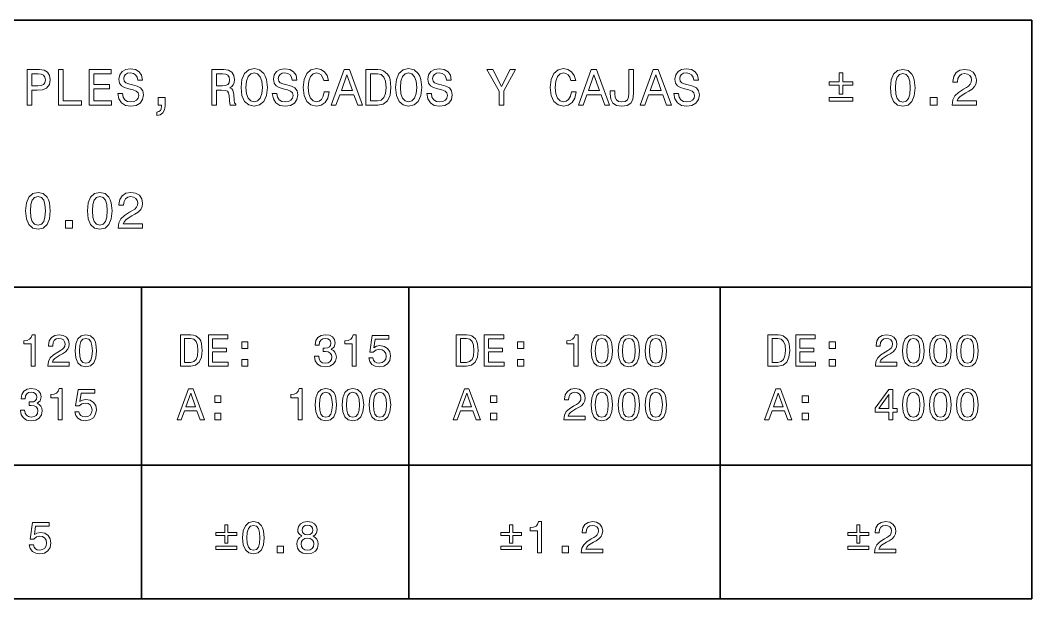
# Model space of a CAD drawing. Extents: x 14 to 2196, y -1968 to 1826.
# Drawn here: x 2021.5 to 2135.1, y -118.4 to -53.4 of the extents above; entities that cross this region are included whole.
import ezdxf

# ---------------------------------------------------------------- set-up
doc = ezdxf.new("R2010")
doc.units = 0

msp = doc.modelspace()

# ---------------------------------------------------------------- linework, layer by layer
at = {"color": 7, "lineweight": 35}
for p, q in [((2135.11792, -53.398254), (1915.11792, -53.398254)), ((2135.11792, -118.398254), (2135.11792, -53.398254)), ((1915.11792, -83.398254), (2135.11792, -83.398254)), ((2035.11792, -83.398254), (2035.11792, -118.398254)), ((2065.11792, -83.398254), (2065.11792, -118.398254)), ((2100.11792, -83.398254), (2100.11792, -118.398254)), ((1915.11792, -103.398254), (2135.11792, -103.398254)), ((1915.11792, -118.398254), (2135.11792, -118.398254))]:
    msp.add_line(p, q, dxfattribs=at)
at = {"color": 7, "lineweight": 13}
for points in [[(2022.259155, -62.948685), (2022.789429, -62.948685), (2022.789429, -61.259926), (2023.377319, -61.259926), (2023.970947, -61.231106), (2024.443604, -61.029377), (2024.749023, -60.637444), (2024.852783, -60.101421), (2024.772095, -59.605743), (2024.541626, -59.242634), (2024.161133, -59.023613), (2023.642456, -58.948685), (2022.259155, -58.948685)], [(2025.775024, -62.948685), (2028.345581, -62.948685), (2028.345581, -62.464535), (2026.305298, -62.464535), (2026.305298, -58.948685), (2025.775024, -58.948685)], [(2029.204346, -62.948685), (2031.740479, -62.948685), (2031.740479, -62.464535), (2029.734619, -62.464535), (2029.734619, -61.110069), (2031.521362, -61.110069), (2031.521362, -60.631683), (2029.734619, -60.631683), (2029.734619, -59.432835), (2031.694336, -59.432835), (2031.694336, -58.948685), (2029.204346, -58.948685)], [(2032.973877, -61.628799), (2032.449341, -61.628799), (2032.564575, -62.23975), (2032.852783, -62.68932), (2033.296631, -62.960213), (2033.895996, -63.058193), (2034.489746, -62.965977), (2034.933472, -62.712372), (2035.215942, -62.314678), (2035.319702, -61.790184), (2035.233154, -61.317562), (2034.991089, -61.012085), (2034.599243, -60.810356), (2034.074707, -60.6605), (2033.625122, -60.550991), (2033.331177, -60.424191), (2033.164062, -60.23975), (2033.112183, -59.951569), (2033.164062, -59.6922), (2033.313965, -59.496235), (2033.544434, -59.36367), (2033.86145, -59.317562), (2034.184204, -59.375198), (2034.437866, -59.530819), (2034.60498, -59.790184), (2034.685669, -60.141769), (2035.210205, -60.141769), (2035.210205, -60.130241), (2035.11792, -59.588455), (2034.847046, -59.184998), (2034.420532, -58.931393), (2033.844116, -58.84494), (2033.325439, -58.931393), (2032.921997, -59.17347), (2032.662598, -59.548107), (2032.570435, -60.032257), (2032.645264, -60.464535), (2032.86438, -60.758484), (2033.210205, -60.954449), (2033.682739, -61.104305), (2034.149658, -61.23687), (2034.501221, -61.36367), (2034.714478, -61.548107), (2034.789429, -61.84782), (2034.720215, -62.153297), (2034.541626, -62.383842), (2034.27063, -62.527935), (2033.919067, -62.574043), (2033.5271, -62.510643), (2033.227417, -62.326206), (2033.037231, -62.026493)], [(2043.008423, -62.948685), (2043.544434, -62.948685), (2043.544434, -61.259926), (2044.092041, -61.259926), (2044.495483, -61.277214), (2044.749023, -61.357906), (2044.887451, -61.548107), (2044.945068, -61.888165), (2044.973877, -62.406898), (2045.008423, -62.746956), (2045.077637, -62.948685), (2045.682739, -62.948685), (2045.682739, -62.839176), (2045.550171, -62.677792), (2045.50415, -62.378078), (2045.463745, -61.732548), (2045.365723, -61.254162), (2045.233276, -61.104305), (2045.025757, -60.994793), (2045.256226, -60.8507), (2045.417603, -60.648972), (2045.521362, -60.39537), (2045.55603, -60.089897), (2045.475342, -59.605743), (2045.244751, -59.242634), (2044.86438, -59.023613), (2044.345581, -58.948685), (2043.008423, -58.948685)], [(2046.282227, -60.948685), (2046.385986, -61.84782), (2046.685669, -62.510643), (2047.152588, -62.919865), (2047.763428, -63.058193), (2048.368652, -62.919865), (2048.841309, -62.510643), (2049.135254, -61.84782), (2049.244629, -60.948685), (2049.135254, -60.055313), (2049.008545, -59.6922), (2048.841309, -59.39249), (2048.368652, -58.983269), (2048.080566, -58.87952), (2047.763428, -58.839176), (2047.146729, -58.983269), (2046.679932, -59.386726), (2046.385986, -60.049549)], [(2050.32251, -61.628799), (2049.798096, -61.628799), (2049.91333, -62.23975), (2050.201416, -62.68932), (2050.645264, -62.960213), (2051.244629, -63.058193), (2051.838379, -62.965977), (2052.282227, -62.712372), (2052.564697, -62.314678), (2052.668457, -61.790184), (2052.582031, -61.317562), (2052.339844, -61.012085), (2051.947998, -60.810356), (2051.42334, -60.6605), (2050.973877, -60.550991), (2050.679932, -60.424191), (2050.512695, -60.23975), (2050.460938, -59.951569), (2050.512695, -59.6922), (2050.662598, -59.496235), (2050.893066, -59.36367), (2051.210205, -59.317562), (2051.532959, -59.375198), (2051.786621, -59.530819), (2051.953613, -59.790184), (2052.034424, -60.141769), (2052.558838, -60.141769), (2052.558838, -60.130241), (2052.466553, -59.588455), (2052.195801, -59.184998), (2051.769287, -58.931393), (2051.192871, -58.84494), (2050.674072, -58.931393), (2050.270752, -59.17347), (2050.01123, -59.548107), (2049.919189, -60.032257), (2049.994141, -60.464535), (2050.213135, -60.758484), (2050.558838, -60.954449), (2051.031494, -61.104305), (2051.498291, -61.23687), (2051.849854, -61.36367), (2052.063232, -61.548107), (2052.138184, -61.84782), (2052.068848, -62.153297), (2051.890381, -62.383842), (2051.619385, -62.527935), (2051.267822, -62.574043), (2050.875977, -62.510643), (2050.576172, -62.326206), (2050.385986, -62.026493)], [(2055.636719, -61.461655), (2055.521484, -61.945805), (2055.331299, -62.291626), (2055.066162, -62.504879), (2054.754883, -62.574043), (2054.380127, -62.470299), (2054.086182, -62.159058), (2053.890381, -61.651855), (2053.826904, -60.948685), (2053.890381, -60.251278), (2054.080566, -59.738312), (2054.374512, -59.427071), (2054.754883, -59.317562), (2055.031494, -59.375198), (2055.267822, -59.536583), (2055.452148, -59.795948), (2055.579102, -60.153297), (2056.126709, -60.153297), (2055.953613, -59.605743), (2055.654053, -59.190758), (2055.244629, -58.931393), (2054.754883, -58.839176), (2054.143799, -58.983269), (2053.677002, -59.386726), (2053.377441, -60.049549), (2053.273682, -60.948685), (2053.377441, -61.84782), (2053.677002, -62.510643), (2054.143799, -62.919865), (2054.754883, -63.058193), (2055.290771, -62.948685), (2055.723145, -62.643208), (2056.028564, -62.141769), (2056.189941, -61.461655)], [(2056.420654, -62.948685), (2056.950684, -62.948685), (2057.371582, -61.772892), (2058.968018, -61.772892), (2059.388916, -62.948685), (2059.930664, -62.948685), (2058.466553, -58.942921), (2057.878662, -58.942921)], [(2061.636719, -58.948685), (2060.305176, -58.948685), (2060.305176, -62.948685), (2061.636719, -62.948685), (2062.264893, -62.821884), (2062.731689, -62.435715), (2063.02002, -61.807476), (2063.123779, -60.948685), (2063.031494, -60.072605), (2062.91626, -59.726784), (2062.754883, -59.450127), (2062.288086, -59.075485), (2061.982422, -58.983269)], [(2063.630859, -60.948685), (2063.734619, -61.84782), (2064.034424, -62.510643), (2064.501221, -62.919865), (2065.112305, -63.058193), (2065.717285, -62.919865), (2066.189941, -62.510643), (2066.483887, -61.84782), (2066.593506, -60.948685), (2066.483887, -60.055313), (2066.357178, -59.6922), (2066.189941, -59.39249), (2065.717285, -58.983269), (2065.429199, -58.87952), (2065.112305, -58.839176), (2064.495361, -58.983269), (2064.028564, -59.386726), (2063.734619, -60.049549)], [(2067.671387, -61.628799), (2067.146729, -61.628799), (2067.261963, -62.23975), (2067.550293, -62.68932), (2067.994141, -62.960213), (2068.593506, -63.058193), (2069.187012, -62.965977), (2069.630859, -62.712372), (2069.91333, -62.314678), (2070.01709, -61.790184), (2069.930664, -61.317562), (2069.688477, -61.012085), (2069.296631, -60.810356), (2068.772217, -60.6605), (2068.32251, -60.550991), (2068.028564, -60.424191), (2067.861572, -60.23975), (2067.80957, -59.951569), (2067.861572, -59.6922), (2068.01123, -59.496235), (2068.241943, -59.36367), (2068.558838, -59.317562), (2068.881592, -59.375198), (2069.135254, -59.530819), (2069.30249, -59.790184), (2069.383057, -60.141769), (2069.907471, -60.141769), (2069.907471, -60.130241), (2069.81543, -59.588455), (2069.544434, -59.184998), (2069.11792, -58.931393), (2068.541504, -58.84494), (2068.022949, -58.931393), (2067.619385, -59.17347), (2067.360107, -59.548107), (2067.267822, -60.032257), (2067.342773, -60.464535), (2067.561768, -60.758484), (2067.907471, -60.954449), (2068.380127, -61.104305), (2068.847168, -61.23687), (2069.19873, -61.36367), (2069.411865, -61.548107), (2069.486816, -61.84782), (2069.417725, -62.153297), (2069.239014, -62.383842), (2068.968018, -62.527935), (2068.616455, -62.574043), (2068.224609, -62.510643), (2067.924805, -62.326206), (2067.734619, -62.026493)], [(2075.821045, -62.948685), (2075.821045, -61.329086), (2077.135254, -58.942921), (2076.535889, -58.942921), (2075.550293, -60.839176), (2074.553223, -58.942921), (2073.91333, -58.942921), (2075.285156, -61.36367), (2075.285156, -62.948685)], [(2083.394531, -61.461655), (2083.279297, -61.945805), (2083.089111, -62.291626), (2082.823975, -62.504879), (2082.512695, -62.574043), (2082.138184, -62.470299), (2081.844238, -62.159058), (2081.648193, -61.651855), (2081.584717, -60.948685), (2081.648193, -60.251278), (2081.838379, -59.738312), (2082.132324, -59.427071), (2082.512695, -59.317562), (2082.789551, -59.375198), (2083.025635, -59.536583), (2083.210205, -59.795948), (2083.336914, -60.153297), (2083.884521, -60.153297), (2083.71167, -59.605743), (2083.411865, -59.190758), (2083.002686, -58.931393), (2082.512695, -58.839176), (2081.901855, -58.983269), (2081.435059, -59.386726), (2081.135254, -60.049549), (2081.031494, -60.948685), (2081.135254, -61.84782), (2081.435059, -62.510643), (2081.901855, -62.919865), (2082.512695, -63.058193), (2083.048828, -62.948685), (2083.480957, -62.643208), (2083.786621, -62.141769), (2083.947998, -61.461655)], [(2084.178467, -62.948685), (2084.70874, -62.948685), (2085.129395, -61.772892), (2086.726074, -61.772892), (2087.146729, -62.948685), (2087.688477, -62.948685), (2086.224609, -58.942921), (2085.636719, -58.942921)], [(2089.861572, -61.623035), (2089.821045, -62.049549), (2089.700195, -62.343498), (2089.452148, -62.522171), (2089.071777, -62.574043), (2088.697266, -62.522171), (2088.449463, -62.355026), (2088.305176, -62.061077), (2088.264893, -61.634563), (2088.276367, -61.346378), (2087.757812, -61.346378), (2087.746094, -61.640327), (2087.81543, -62.280098), (2088.051758, -62.7239), (2088.460938, -62.971741), (2089.066162, -63.058193), (2089.665527, -62.971741), (2090.074707, -62.7239), (2090.311035, -62.285862), (2090.385986, -61.646091), (2090.385986, -58.948685), (2089.861572, -58.948685)], [(2091.11792, -62.948685), (2091.648193, -62.948685), (2092.068848, -61.772892), (2093.665527, -61.772892), (2094.086182, -62.948685), (2094.62793, -62.948685), (2093.164062, -58.942921), (2092.576172, -58.942921)], [(2095.429199, -61.628799), (2094.904785, -61.628799), (2095.02002, -62.23975), (2095.308105, -62.68932), (2095.751953, -62.960213), (2096.351318, -63.058193), (2096.945068, -62.965977), (2097.388916, -62.712372), (2097.671387, -62.314678), (2097.774902, -61.790184), (2097.688477, -61.317562), (2097.446533, -61.012085), (2097.054688, -60.810356), (2096.530029, -60.6605), (2096.080566, -60.550991), (2095.786621, -60.424191), (2095.619385, -60.23975), (2095.567627, -59.951569), (2095.619385, -59.6922), (2095.769287, -59.496235), (2095.999756, -59.36367), (2096.316895, -59.317562), (2096.639648, -59.375198), (2096.893066, -59.530819), (2097.060303, -59.790184), (2097.141113, -60.141769), (2097.665527, -60.141769), (2097.665527, -60.130241), (2097.573242, -59.588455), (2097.30249, -59.184998), (2096.875977, -58.931393), (2096.299561, -58.84494), (2095.780762, -58.931393), (2095.377441, -59.17347), (2095.11792, -59.548107), (2095.025635, -60.032257), (2095.100586, -60.464535), (2095.31958, -60.758484), (2095.665527, -60.954449), (2096.138184, -61.104305), (2096.60498, -61.23687), (2096.956543, -61.36367), (2097.169922, -61.548107), (2097.244873, -61.84782), (2097.175537, -62.153297), (2096.996826, -62.383842), (2096.726074, -62.527935), (2096.374512, -62.574043), (2095.982422, -62.510643), (2095.682861, -62.326206), (2095.492676, -62.026493)], [(2119.239014, -60.994793), (2119.325439, -61.899693), (2119.596436, -62.545227), (2120.028564, -62.937157), (2120.62793, -63.063957), (2121.22168, -62.937157), (2121.654053, -62.545227), (2121.919189, -61.899693), (2122.01123, -60.994793), (2121.919189, -60.095657), (2121.80957, -59.738312), (2121.654053, -59.444363), (2121.22168, -59.052429), (2120.62793, -58.919868), (2120.028564, -59.052429), (2119.596436, -59.450127), (2119.325439, -60.095657)], [(2126.161133, -62.948685), (2128.9104, -62.948685), (2128.9104, -62.453007), (2126.737549, -62.453007), (2126.858643, -62.182114), (2127.066162, -61.957329), (2127.705811, -61.548107), (2128.045898, -61.375198), (2128.42627, -61.127357), (2128.697266, -60.839176), (2128.852783, -60.499119), (2128.9104, -60.112949), (2128.8125, -59.628799), (2128.541504, -59.248398), (2128.126709, -59.006321), (2127.590576, -58.919868), (2127.037354, -59.017849), (2126.616455, -59.288742), (2126.345703, -59.72102), (2126.253418, -60.291626), (2126.253418, -60.372314), (2126.777832, -60.372314), (2126.777832, -60.326206), (2126.829834, -59.934277), (2126.985352, -59.646091), (2127.233154, -59.461655), (2127.561768, -59.398254), (2127.895996, -59.455891), (2128.143799, -59.599983), (2128.305176, -59.824764), (2128.363037, -60.107185), (2128.32251, -60.372314), (2128.213135, -60.597099), (2128.028564, -60.793064), (2127.775146, -60.965977), (2127.435059, -61.150414), (2126.870117, -61.507763), (2126.472412, -61.888165), (2126.236084, -62.349262), (2126.161133, -62.931393)], [(2023.498291, -59.438599), (2023.844116, -59.473179), (2024.097778, -59.582691), (2024.247559, -59.78442), (2024.299438, -60.101421), (2024.241821, -60.435715), (2024.086182, -60.637444), (2023.821045, -60.741192), (2023.458008, -60.770012), (2022.789429, -60.770012), (2022.789429, -59.438599)], [(2044.195801, -59.438599), (2044.547363, -59.473179), (2044.795166, -59.582691), (2044.950806, -59.78442), (2045.002686, -60.101421), (2044.945068, -60.435715), (2044.789429, -60.637444), (2044.524292, -60.741192), (2044.161133, -60.770012), (2043.544434, -60.770012), (2043.544434, -59.438599)], [(2046.835571, -60.948685), (2046.898926, -60.251278), (2047.089111, -59.738312), (2047.383057, -59.427071), (2047.763428, -59.317562), (2048.138184, -59.427071), (2048.432129, -59.744072), (2048.622314, -60.257042), (2048.691406, -60.948685), (2048.622314, -61.646091), (2048.432129, -62.159058), (2048.138184, -62.470299), (2047.763428, -62.574043), (2047.383057, -62.470299), (2047.089111, -62.159058), (2046.898926, -61.651855)], [(2057.555908, -61.282978), (2058.172607, -59.519291), (2058.789307, -61.282978)], [(2061.596436, -59.427071), (2062.034424, -59.513527), (2062.333984, -59.778656), (2062.512695, -60.251278), (2062.570312, -60.948685), (2062.50708, -61.623035), (2062.328369, -62.095657), (2062.022949, -62.378078), (2061.596436, -62.470299), (2060.841309, -62.470299), (2060.841309, -59.427071)], [(2064.184326, -60.948685), (2064.247559, -60.251278), (2064.437744, -59.738312), (2064.731689, -59.427071), (2065.112305, -59.317562), (2065.486816, -59.427071), (2065.780762, -59.744072), (2065.970947, -60.257042), (2066.040039, -60.948685), (2065.970947, -61.646091), (2065.780762, -62.159058), (2065.486816, -62.470299), (2065.112305, -62.574043), (2064.731689, -62.470299), (2064.437744, -62.159058), (2064.247559, -61.651855)], [(2085.313965, -61.282978), (2085.930664, -59.519291), (2086.547363, -61.282978)], [(2092.253418, -61.282978), (2092.870117, -59.519291), (2093.486816, -61.282978)], [(2113.486816, -61.6922), (2113.884521, -61.6922), (2113.884521, -60.695084), (2115.025879, -60.695084), (2115.025879, -60.30315), (2113.884521, -60.30315), (2113.884521, -59.311798), (2113.486816, -59.311798), (2113.486816, -60.30315), (2112.345703, -60.30315), (2112.345703, -60.695084), (2113.486816, -60.695084)], [(2119.792236, -60.994793), (2119.838379, -60.297386), (2119.982422, -59.795948), (2120.241943, -59.501999), (2120.62793, -59.398254), (2121.008545, -59.501999), (2121.267822, -59.795948), (2121.411865, -60.297386), (2121.458008, -60.994793), (2121.411865, -61.697964), (2121.267822, -62.199406), (2121.008545, -62.493355), (2120.62793, -62.591335), (2120.241943, -62.493355), (2119.982422, -62.199406), (2119.838379, -61.697964)], [(2036.956543, -62.948685), (2037.342773, -62.948685), (2037.342773, -63.058193), (2037.313965, -63.33485), (2037.22168, -63.530819), (2037.060303, -63.657619), (2036.818237, -63.72102), (2036.818237, -64.112953), (2037.215942, -64.020729), (2037.509888, -63.807476), (2037.688599, -63.467415), (2037.751953, -63.012085), (2037.751953, -62.084133), (2036.956543, -62.084133)], [(2112.345703, -62.084133), (2112.345703, -62.481827), (2115.025879, -62.481827), (2115.025879, -62.084133)], [(2123.700195, -62.948685), (2124.495605, -62.948685), (2124.495605, -62.089893), (2123.700195, -62.089893)], [(2022.086182, -74.816124), (2022.172729, -75.721024), (2022.443604, -76.366554), (2022.875854, -76.758484), (2023.475342, -76.885284), (2024.06897, -76.758484), (2024.501221, -76.366554), (2024.766357, -75.721024), (2024.858521, -74.816124), (2024.766357, -73.916985), (2024.65686, -73.559639), (2024.501221, -73.265686), (2024.06897, -72.873756), (2023.475342, -72.741196), (2022.875854, -72.873756), (2022.443604, -73.271454), (2022.172729, -73.916985)], [(2022.639526, -74.816124), (2022.685669, -74.118713), (2022.829712, -73.617271), (2023.089111, -73.323326), (2023.475342, -73.219582), (2023.855713, -73.323326), (2024.115112, -73.617271), (2024.259155, -74.118713), (2024.305298, -74.816124), (2024.259155, -75.519295), (2024.115112, -76.020729), (2023.855713, -76.314682), (2023.475342, -76.412666), (2023.089111, -76.314682), (2022.829712, -76.020729), (2022.685669, -75.519295)], [(2029.025757, -74.816124), (2029.112183, -75.721024), (2029.383057, -76.366554), (2029.815308, -76.758484), (2030.414795, -76.885284), (2031.008423, -76.758484), (2031.440674, -76.366554), (2031.705811, -75.721024), (2031.798096, -74.816124), (2031.705811, -73.916985), (2031.596313, -73.559639), (2031.440674, -73.265686), (2031.008423, -72.873756), (2030.414795, -72.741196), (2029.815308, -72.873756), (2029.383057, -73.271454), (2029.112183, -73.916985)], [(2029.578979, -74.816124), (2029.625122, -74.118713), (2029.769287, -73.617271), (2030.028564, -73.323326), (2030.414795, -73.219582), (2030.795166, -73.323326), (2031.054565, -73.617271), (2031.198608, -74.118713), (2031.244751, -74.816124), (2031.198608, -75.519295), (2031.054565, -76.020729), (2030.795166, -76.314682), (2030.414795, -76.412666), (2030.028564, -76.314682), (2029.769287, -76.020729), (2029.625122, -75.519295)], [(2032.478149, -76.770012), (2035.227417, -76.770012), (2035.227417, -76.274338), (2033.054565, -76.274338), (2033.175537, -76.003441), (2033.383057, -75.778656), (2034.022827, -75.369438), (2034.362915, -75.196526), (2034.743286, -74.948685), (2035.01416, -74.6605), (2035.1698, -74.320442), (2035.227417, -73.93428), (2035.129517, -73.450127), (2034.858521, -73.069725), (2034.443604, -72.827652), (2033.907593, -72.741196), (2033.354248, -72.839172), (2032.933472, -73.110069), (2032.662598, -73.542343), (2032.570435, -74.112953), (2032.570435, -74.193642), (2033.094849, -74.193642), (2033.094849, -74.147537), (2033.146729, -73.7556), (2033.302368, -73.467415), (2033.550171, -73.282982), (2033.878784, -73.219582), (2034.213013, -73.277214), (2034.460938, -73.42131), (2034.622314, -73.646095), (2034.679932, -73.928513), (2034.639526, -74.193642), (2034.530029, -74.418427), (2034.345581, -74.614395), (2034.092041, -74.7873), (2033.751953, -74.971741), (2033.187134, -75.329086), (2032.789429, -75.709496), (2032.553101, -76.170586), (2032.478149, -76.752724)], [(2026.547363, -76.770012), (2027.342773, -76.770012), (2027.342773, -75.911224), (2026.547363, -75.911224)], [(2022.689209, -92.254883), (2023.148193, -92.254883), (2023.148193, -88.729668), (2022.805298, -88.729668), (2022.714478, -89.0373), (2022.532959, -89.24408), (2022.255493, -89.365112), (2021.872192, -89.405457), (2021.872192, -89.763527), (2022.689209, -89.763527)], [(2024.585449, -92.254883), (2026.991089, -92.254883), (2026.991089, -91.821167), (2025.089844, -91.821167), (2025.195679, -91.584137), (2025.377319, -91.387451), (2025.937134, -91.029381), (2026.234619, -90.878082), (2026.567505, -90.661224), (2026.804565, -90.409058), (2026.940674, -90.111511), (2026.991089, -89.773613), (2026.905396, -89.349983), (2026.668335, -89.017128), (2026.305298, -88.805313), (2025.836182, -88.729668), (2025.352051, -88.815399), (2024.983887, -89.052437), (2024.746826, -89.430672), (2024.666138, -89.929955), (2024.666138, -90.000557), (2025.125122, -90.000557), (2025.125122, -89.960213), (2025.170532, -89.617271), (2025.306641, -89.365112), (2025.52356, -89.203728), (2025.811035, -89.148254), (2026.103516, -89.198685), (2026.320312, -89.324768), (2026.461548, -89.521454), (2026.511963, -89.76857), (2026.476685, -90.000557), (2026.380859, -90.197243), (2026.219482, -90.368713), (2025.997559, -90.520012), (2025.700073, -90.681396), (2025.205811, -90.99408), (2024.857788, -91.326927), (2024.651123, -91.730385), (2024.585449, -92.239754)], [(2027.636597, -90.545227), (2027.71228, -91.337013), (2027.949341, -91.901855), (2028.327515, -92.244797), (2028.852051, -92.355751), (2029.371582, -92.244797), (2029.749756, -91.901855), (2029.981812, -91.337013), (2030.0625, -90.545227), (2029.981812, -89.758484), (2029.885986, -89.445808), (2029.749756, -89.188599), (2029.371582, -88.845657), (2028.852051, -88.729668), (2028.327515, -88.845657), (2027.949341, -89.193642), (2027.71228, -89.758484)], [(2028.12085, -90.545227), (2028.161133, -89.934998), (2028.287231, -89.496239), (2028.51416, -89.239029), (2028.852051, -89.148254), (2029.184937, -89.239029), (2029.411865, -89.496239), (2029.537964, -89.934998), (2029.578247, -90.545227), (2029.537964, -91.1605), (2029.411865, -91.599266), (2029.184937, -91.856468), (2028.852051, -91.9422), (2028.51416, -91.856468), (2028.287231, -91.599266), (2028.161133, -91.1605)], [(2040.630859, -88.754883), (2039.465942, -88.754883), (2039.465942, -92.254883), (2040.630859, -92.254883), (2041.180542, -92.143929), (2041.589111, -91.806038), (2041.841309, -91.256325), (2041.932007, -90.504883), (2041.851318, -89.738312), (2041.750488, -89.435715), (2041.609253, -89.193642), (2041.200806, -88.865837), (2040.933472, -88.785141)], [(2040.595581, -89.17347), (2040.978882, -89.249123), (2041.241089, -89.48111), (2041.397461, -89.894653), (2041.447876, -90.504883), (2041.392456, -91.09494), (2041.236084, -91.508484), (2040.96875, -91.7556), (2040.595581, -91.836296), (2039.934937, -91.836296), (2039.934937, -89.17347)], [(2042.612915, -92.254883), (2044.831909, -92.254883), (2044.831909, -91.831253), (2043.076904, -91.831253), (2043.076904, -90.646095), (2044.640259, -90.646095), (2044.640259, -90.227509), (2043.076904, -90.227509), (2043.076904, -89.178513), (2044.791504, -89.178513), (2044.791504, -88.754883), (2042.612915, -88.754883)], [(2046.359985, -90.298111), (2047.055908, -90.298111), (2047.055908, -89.546669), (2046.359985, -89.546669)], [(2054.545166, -91.155457), (2054.545166, -91.190765), (2054.625732, -91.674911), (2054.862793, -92.038025), (2055.236084, -92.270012), (2055.730225, -92.355751), (2056.254883, -92.270012), (2056.648193, -92.048111), (2056.900391, -91.695084), (2056.991211, -91.241196), (2056.950684, -90.943642), (2056.839844, -90.701569), (2056.658203, -90.514969), (2056.41626, -90.378799), (2056.743896, -90.106468), (2056.860107, -89.672752), (2056.784424, -89.279381), (2056.567383, -88.981827), (2056.214355, -88.795227), (2055.730225, -88.729668), (2055.276367, -88.810356), (2054.928467, -89.032257), (2054.701416, -89.385284), (2054.625732, -89.854309), (2054.625732, -89.88961), (2055.074707, -89.88961), (2055.11499, -89.566841), (2055.246094, -89.334854), (2055.458008, -89.193642), (2055.755615, -89.143211), (2056.017822, -89.183556), (2056.209473, -89.289467), (2056.325439, -89.460938), (2056.37085, -89.692924), (2056.325439, -89.940041), (2056.204346, -90.106468), (2055.992676, -90.207329), (2055.705078, -90.237595), (2055.508301, -90.232552), (2055.508301, -90.630966), (2055.755615, -90.62088), (2056.073242, -90.666267), (2056.310303, -90.7873), (2056.451416, -90.983986), (2056.501953, -91.241196), (2056.446533, -91.533699), (2056.300293, -91.750557), (2056.068115, -91.886726), (2055.760498, -91.932114), (2055.442871, -91.881683), (2055.210938, -91.730385), (2055.064697, -91.488312), (2055.009033, -91.155457)], [(2058.76123, -92.254883), (2059.220215, -92.254883), (2059.220215, -88.729668), (2058.877197, -88.729668), (2058.786621, -89.0373), (2058.60498, -89.24408), (2058.327637, -89.365112), (2057.944336, -89.405457), (2057.944336, -89.763527), (2058.76123, -89.763527)], [(2060.637451, -91.342056), (2060.748291, -91.7556), (2060.995361, -92.078369), (2061.358643, -92.280098), (2061.82251, -92.355751), (2062.331787, -92.264969), (2062.730225, -92.017853), (2062.982422, -91.624481), (2063.078369, -91.120155), (2062.992676, -90.651138), (2062.750488, -90.282982), (2062.372314, -90.045952), (2061.883057, -89.960213), (2061.504883, -90.020737), (2061.212402, -90.187157), (2061.353516, -89.24408), (2062.886719, -89.24408), (2062.886719, -88.830528), (2061.015625, -88.830528), (2060.738281, -90.68644), (2061.141602, -90.68644), (2061.434082, -90.449409), (2061.807373, -90.36367), (2062.130127, -90.419151), (2062.377197, -90.580528), (2062.533691, -90.827652), (2062.589111, -91.14537), (2062.533691, -91.463097), (2062.372314, -91.710213), (2062.125244, -91.866554), (2061.807373, -91.922028), (2061.540039, -91.886726), (2061.333252, -91.770737), (2061.182129, -91.58918), (2061.106445, -91.342056)], [(2071.630859, -88.754883), (2070.46582, -88.754883), (2070.46582, -92.254883), (2071.630859, -92.254883), (2072.180664, -92.143929), (2072.589111, -91.806038), (2072.841309, -91.256325), (2072.932129, -90.504883), (2072.851318, -89.738312), (2072.750488, -89.435715), (2072.609375, -89.193642), (2072.200684, -88.865837), (2071.933594, -88.785141)], [(2071.595703, -89.17347), (2071.97876, -89.249123), (2072.241211, -89.48111), (2072.397461, -89.894653), (2072.447998, -90.504883), (2072.392334, -91.09494), (2072.236084, -91.508484), (2071.96875, -91.7556), (2071.595703, -91.836296), (2070.934814, -91.836296), (2070.934814, -89.17347)], [(2073.612793, -92.254883), (2075.831787, -92.254883), (2075.831787, -91.831253), (2074.076904, -91.831253), (2074.076904, -90.646095), (2075.640137, -90.646095), (2075.640137, -90.227509), (2074.076904, -90.227509), (2074.076904, -89.178513), (2075.791504, -89.178513), (2075.791504, -88.754883), (2073.612793, -88.754883)], [(2077.360107, -90.298111), (2078.055908, -90.298111), (2078.055908, -89.546669), (2077.360107, -89.546669)], [(2083.689209, -92.254883), (2084.148193, -92.254883), (2084.148193, -88.729668), (2083.805176, -88.729668), (2083.714355, -89.0373), (2083.532959, -89.24408), (2083.255615, -89.365112), (2082.872314, -89.405457), (2082.872314, -89.763527), (2083.689209, -89.763527)], [(2085.600586, -90.545227), (2085.67627, -91.337013), (2085.91333, -91.901855), (2086.291504, -92.244797), (2086.816162, -92.355751), (2087.335449, -92.244797), (2087.713623, -91.901855), (2087.945801, -91.337013), (2088.026367, -90.545227), (2087.945801, -89.758484), (2087.849854, -89.445808), (2087.713623, -89.188599), (2087.335449, -88.845657), (2086.816162, -88.729668), (2086.291504, -88.845657), (2085.91333, -89.193642), (2085.67627, -89.758484)], [(2086.084717, -90.545227), (2086.125244, -89.934998), (2086.251221, -89.496239), (2086.478271, -89.239029), (2086.816162, -89.148254), (2087.148926, -89.239029), (2087.375732, -89.496239), (2087.501953, -89.934998), (2087.542236, -90.545227), (2087.501953, -91.1605), (2087.375732, -91.599266), (2087.148926, -91.856468), (2086.816162, -91.9422), (2086.478271, -91.856468), (2086.251221, -91.599266), (2086.125244, -91.1605)], [(2088.636719, -90.545227), (2088.712402, -91.337013), (2088.949219, -91.901855), (2089.327637, -92.244797), (2089.852051, -92.355751), (2090.371582, -92.244797), (2090.749756, -91.901855), (2090.981689, -91.337013), (2091.0625, -90.545227), (2090.981689, -89.758484), (2090.885986, -89.445808), (2090.749756, -89.188599), (2090.371582, -88.845657), (2089.852051, -88.729668), (2089.327637, -88.845657), (2088.949219, -89.193642), (2088.712402, -89.758484)], [(2089.12085, -90.545227), (2089.161133, -89.934998), (2089.287109, -89.496239), (2089.51416, -89.239029), (2089.852051, -89.148254), (2090.184814, -89.239029), (2090.411865, -89.496239), (2090.537842, -89.934998), (2090.578369, -90.545227), (2090.537842, -91.1605), (2090.411865, -91.599266), (2090.184814, -91.856468), (2089.852051, -91.9422), (2089.51416, -91.856468), (2089.287109, -91.599266), (2089.161133, -91.1605)], [(2091.672607, -90.545227), (2091.748291, -91.337013), (2091.985352, -91.901855), (2092.363525, -92.244797), (2092.888184, -92.355751), (2093.407471, -92.244797), (2093.785889, -91.901855), (2094.017822, -91.337013), (2094.098389, -90.545227), (2094.017822, -89.758484), (2093.921875, -89.445808), (2093.785889, -89.188599), (2093.407471, -88.845657), (2092.888184, -88.729668), (2092.363525, -88.845657), (2091.985352, -89.193642), (2091.748291, -89.758484)], [(2092.156738, -90.545227), (2092.197266, -89.934998), (2092.323242, -89.496239), (2092.550293, -89.239029), (2092.888184, -89.148254), (2093.220947, -89.239029), (2093.447998, -89.496239), (2093.573975, -89.934998), (2093.614258, -90.545227), (2093.573975, -91.1605), (2093.447998, -91.599266), (2093.220947, -91.856468), (2092.888184, -91.9422), (2092.550293, -91.856468), (2092.323242, -91.599266), (2092.197266, -91.1605)], [(2106.630859, -88.754883), (2105.46582, -88.754883), (2105.46582, -92.254883), (2106.630859, -92.254883), (2107.180664, -92.143929), (2107.589111, -91.806038), (2107.841309, -91.256325), (2107.932129, -90.504883), (2107.851318, -89.738312), (2107.750488, -89.435715), (2107.609375, -89.193642), (2107.200684, -88.865837), (2106.933594, -88.785141)], [(2106.595703, -89.17347), (2106.97876, -89.249123), (2107.241211, -89.48111), (2107.397461, -89.894653), (2107.447998, -90.504883), (2107.392334, -91.09494), (2107.236084, -91.508484), (2106.96875, -91.7556), (2106.595703, -91.836296), (2105.934814, -91.836296), (2105.934814, -89.17347)], [(2108.612793, -92.254883), (2110.831787, -92.254883), (2110.831787, -91.831253), (2109.076904, -91.831253), (2109.076904, -90.646095), (2110.640137, -90.646095), (2110.640137, -90.227509), (2109.076904, -90.227509), (2109.076904, -89.178513), (2110.791504, -89.178513), (2110.791504, -88.754883), (2108.612793, -88.754883)], [(2112.360107, -90.298111), (2113.055908, -90.298111), (2113.055908, -89.546669), (2112.360107, -89.546669)], [(2117.549561, -92.254883), (2119.955078, -92.254883), (2119.955078, -91.821167), (2118.053711, -91.821167), (2118.159668, -91.584137), (2118.341309, -91.387451), (2118.901123, -91.029381), (2119.19873, -90.878082), (2119.531494, -90.661224), (2119.768555, -90.409058), (2119.904785, -90.111511), (2119.955078, -89.773613), (2119.869385, -89.349983), (2119.632324, -89.017128), (2119.269287, -88.805313), (2118.800293, -88.729668), (2118.316162, -88.815399), (2117.947998, -89.052437), (2117.710938, -89.430672), (2117.630127, -89.929955), (2117.630127, -90.000557), (2118.089111, -90.000557), (2118.089111, -89.960213), (2118.134521, -89.617271), (2118.270752, -89.365112), (2118.487549, -89.203728), (2118.774902, -89.148254), (2119.067383, -89.198685), (2119.284424, -89.324768), (2119.425537, -89.521454), (2119.476074, -89.76857), (2119.440674, -90.000557), (2119.344971, -90.197243), (2119.183594, -90.368713), (2118.96167, -90.520012), (2118.664062, -90.681396), (2118.169678, -90.99408), (2117.821777, -91.326927), (2117.61499, -91.730385), (2117.549561, -92.239754)], [(2120.600586, -90.545227), (2120.67627, -91.337013), (2120.91333, -91.901855), (2121.291504, -92.244797), (2121.816162, -92.355751), (2122.335449, -92.244797), (2122.713623, -91.901855), (2122.945801, -91.337013), (2123.026367, -90.545227), (2122.945801, -89.758484), (2122.849854, -89.445808), (2122.713623, -89.188599), (2122.335449, -88.845657), (2121.816162, -88.729668), (2121.291504, -88.845657), (2120.91333, -89.193642), (2120.67627, -89.758484)], [(2121.084717, -90.545227), (2121.125244, -89.934998), (2121.251221, -89.496239), (2121.478271, -89.239029), (2121.816162, -89.148254), (2122.148926, -89.239029), (2122.375732, -89.496239), (2122.501953, -89.934998), (2122.542236, -90.545227), (2122.501953, -91.1605), (2122.375732, -91.599266), (2122.148926, -91.856468), (2121.816162, -91.9422), (2121.478271, -91.856468), (2121.251221, -91.599266), (2121.125244, -91.1605)], [(2123.636719, -90.545227), (2123.712402, -91.337013), (2123.949219, -91.901855), (2124.327637, -92.244797), (2124.852051, -92.355751), (2125.371582, -92.244797), (2125.749756, -91.901855), (2125.981689, -91.337013), (2126.0625, -90.545227), (2125.981689, -89.758484), (2125.885986, -89.445808), (2125.749756, -89.188599), (2125.371582, -88.845657), (2124.852051, -88.729668), (2124.327637, -88.845657), (2123.949219, -89.193642), (2123.712402, -89.758484)], [(2124.12085, -90.545227), (2124.161133, -89.934998), (2124.287109, -89.496239), (2124.51416, -89.239029), (2124.852051, -89.148254), (2125.184814, -89.239029), (2125.411865, -89.496239), (2125.537842, -89.934998), (2125.578369, -90.545227), (2125.537842, -91.1605), (2125.411865, -91.599266), (2125.184814, -91.856468), (2124.852051, -91.9422), (2124.51416, -91.856468), (2124.287109, -91.599266), (2124.161133, -91.1605)], [(2126.672607, -90.545227), (2126.748291, -91.337013), (2126.985352, -91.901855), (2127.363525, -92.244797), (2127.888184, -92.355751), (2128.407471, -92.244797), (2128.785889, -91.901855), (2129.017822, -91.337013), (2129.098389, -90.545227), (2129.017822, -89.758484), (2128.921875, -89.445808), (2128.785889, -89.188599), (2128.407471, -88.845657), (2127.888184, -88.729668), (2127.363525, -88.845657), (2126.985352, -89.193642), (2126.748291, -89.758484)], [(2127.156738, -90.545227), (2127.197266, -89.934998), (2127.323242, -89.496239), (2127.550293, -89.239029), (2127.888184, -89.148254), (2128.220947, -89.239029), (2128.447998, -89.496239), (2128.573975, -89.934998), (2128.614258, -90.545227), (2128.573975, -91.1605), (2128.447998, -91.599266), (2128.220947, -91.856468), (2127.888184, -91.9422), (2127.550293, -91.856468), (2127.323242, -91.599266), (2127.197266, -91.1605)], [(2046.359985, -92.254883), (2047.055908, -92.254883), (2047.055908, -91.503441), (2046.359985, -91.503441)], [(2077.360107, -92.254883), (2078.055908, -92.254883), (2078.055908, -91.503441), (2077.360107, -91.503441)], [(2112.360107, -92.254883), (2113.055908, -92.254883), (2113.055908, -91.503441), (2112.360107, -91.503441)], [(2021.509155, -97.202286), (2021.509155, -97.237595), (2021.589844, -97.721741), (2021.826904, -98.084854), (2022.200073, -98.316841), (2022.694336, -98.40258), (2023.21875, -98.316841), (2023.612183, -98.09494), (2023.864258, -97.741913), (2023.955078, -97.288025), (2023.914795, -96.990471), (2023.803833, -96.748398), (2023.622192, -96.561798), (2023.380127, -96.425629), (2023.708008, -96.153297), (2023.823975, -95.719582), (2023.748291, -95.32621), (2023.531494, -95.028656), (2023.178467, -94.842056), (2022.694336, -94.776497), (2022.240356, -94.857185), (2021.892456, -95.079086), (2021.665527, -95.432114), (2021.589844, -95.901138), (2021.589844, -95.93644), (2022.038696, -95.93644), (2022.078979, -95.61367), (2022.210083, -95.381683), (2022.421997, -95.240471), (2022.719482, -95.190041), (2022.981812, -95.230385), (2023.17334, -95.336296), (2023.289429, -95.507767), (2023.334839, -95.739754), (2023.289429, -95.98687), (2023.168335, -96.153297), (2022.956543, -96.254158), (2022.669067, -96.284424), (2022.472412, -96.279381), (2022.472412, -96.677795), (2022.719482, -96.667709), (2023.037231, -96.713097), (2023.274292, -96.834129), (2023.415527, -97.030815), (2023.465942, -97.288025), (2023.4104, -97.580528), (2023.26416, -97.797386), (2023.032227, -97.933556), (2022.724609, -97.978943), (2022.40686, -97.928513), (2022.174805, -97.777214), (2022.028564, -97.535141), (2021.973145, -97.202286)], [(2025.72522, -98.301712), (2026.184204, -98.301712), (2026.184204, -94.776497), (2025.841309, -94.776497), (2025.750488, -95.084129), (2025.56897, -95.290909), (2025.291504, -95.411942), (2024.908325, -95.452286), (2024.908325, -95.810356), (2025.72522, -95.810356)], [(2027.601318, -97.388885), (2027.71228, -97.802429), (2027.959473, -98.125198), (2028.32251, -98.326927), (2028.786499, -98.40258), (2029.295898, -98.311798), (2029.694336, -98.064682), (2029.946411, -97.67131), (2030.042236, -97.166985), (2029.956543, -96.697968), (2029.714478, -96.329811), (2029.336182, -96.092781), (2028.847046, -96.007042), (2028.46875, -96.067566), (2028.17627, -96.233986), (2028.317505, -95.290909), (2029.850586, -95.290909), (2029.850586, -94.877357), (2027.979614, -94.877357), (2027.702271, -96.733269), (2028.105713, -96.733269), (2028.398193, -96.496239), (2028.771362, -96.4105), (2029.094116, -96.465981), (2029.341309, -96.627357), (2029.497559, -96.874481), (2029.553101, -97.1922), (2029.497559, -97.509926), (2029.336182, -97.757042), (2029.089111, -97.913383), (2028.771362, -97.968857), (2028.504028, -97.933556), (2028.297363, -97.817566), (2028.145996, -97.636009), (2028.070312, -97.388885)], [(2039.102783, -98.301712), (2039.566772, -98.301712), (2039.934937, -97.272896), (2041.331909, -97.272896), (2041.700073, -98.301712), (2042.174072, -98.301712), (2040.893188, -94.796669), (2040.378784, -94.796669)], [(2040.096313, -96.844223), (2040.635986, -95.300995), (2041.175537, -96.844223)], [(2052.689209, -98.301712), (2053.148193, -98.301712), (2053.148193, -94.776497), (2052.805176, -94.776497), (2052.714355, -95.084129), (2052.532959, -95.290909), (2052.255615, -95.411942), (2051.872314, -95.452286), (2051.872314, -95.810356), (2052.689209, -95.810356)], [(2054.600586, -96.592056), (2054.67627, -97.383842), (2054.91333, -97.948685), (2055.291504, -98.291626), (2055.816162, -98.40258), (2056.335449, -98.291626), (2056.713623, -97.948685), (2056.945801, -97.383842), (2057.026367, -96.592056), (2056.945801, -95.805313), (2056.849854, -95.492638), (2056.713623, -95.235428), (2056.335449, -94.892487), (2055.816162, -94.776497), (2055.291504, -94.892487), (2054.91333, -95.240471), (2054.67627, -95.805313)], [(2055.084717, -96.592056), (2055.125244, -95.981827), (2055.251221, -95.543068), (2055.478271, -95.285858), (2055.816162, -95.195084), (2056.148926, -95.285858), (2056.375732, -95.543068), (2056.501953, -95.981827), (2056.542236, -96.592056), (2056.501953, -97.207329), (2056.375732, -97.646095), (2056.148926, -97.903297), (2055.816162, -97.989029), (2055.478271, -97.903297), (2055.251221, -97.646095), (2055.125244, -97.207329)], [(2057.636719, -96.592056), (2057.712402, -97.383842), (2057.949219, -97.948685), (2058.327637, -98.291626), (2058.852051, -98.40258), (2059.371582, -98.291626), (2059.749756, -97.948685), (2059.981689, -97.383842), (2060.0625, -96.592056), (2059.981689, -95.805313), (2059.885986, -95.492638), (2059.749756, -95.235428), (2059.371582, -94.892487), (2058.852051, -94.776497), (2058.327637, -94.892487), (2057.949219, -95.240471), (2057.712402, -95.805313)], [(2058.12085, -96.592056), (2058.161133, -95.981827), (2058.287109, -95.543068), (2058.51416, -95.285858), (2058.852051, -95.195084), (2059.184814, -95.285858), (2059.411865, -95.543068), (2059.537842, -95.981827), (2059.578369, -96.592056), (2059.537842, -97.207329), (2059.411865, -97.646095), (2059.184814, -97.903297), (2058.852051, -97.989029), (2058.51416, -97.903297), (2058.287109, -97.646095), (2058.161133, -97.207329)], [(2060.672607, -96.592056), (2060.748291, -97.383842), (2060.985352, -97.948685), (2061.363525, -98.291626), (2061.888184, -98.40258), (2062.407471, -98.291626), (2062.785889, -97.948685), (2063.017822, -97.383842), (2063.098389, -96.592056), (2063.017822, -95.805313), (2062.921875, -95.492638), (2062.785889, -95.235428), (2062.407471, -94.892487), (2061.888184, -94.776497), (2061.363525, -94.892487), (2060.985352, -95.240471), (2060.748291, -95.805313)], [(2061.156738, -96.592056), (2061.197266, -95.981827), (2061.323242, -95.543068), (2061.550293, -95.285858), (2061.888184, -95.195084), (2062.220947, -95.285858), (2062.447998, -95.543068), (2062.573975, -95.981827), (2062.614258, -96.592056), (2062.573975, -97.207329), (2062.447998, -97.646095), (2062.220947, -97.903297), (2061.888184, -97.989029), (2061.550293, -97.903297), (2061.323242, -97.646095), (2061.197266, -97.207329)], [(2070.102783, -98.301712), (2070.56665, -98.301712), (2070.934814, -97.272896), (2072.331787, -97.272896), (2072.699951, -98.301712), (2073.174072, -98.301712), (2071.893066, -94.796669), (2071.378662, -94.796669)], [(2071.096191, -96.844223), (2071.635986, -95.300995), (2072.175537, -96.844223)], [(2082.549561, -98.301712), (2084.955078, -98.301712), (2084.955078, -97.867996), (2083.053711, -97.867996), (2083.159668, -97.630966), (2083.341309, -97.43428), (2083.901123, -97.07621), (2084.19873, -96.924911), (2084.531494, -96.708054), (2084.768555, -96.455887), (2084.904785, -96.15834), (2084.955078, -95.820442), (2084.869385, -95.396812), (2084.632324, -95.063957), (2084.269287, -94.852142), (2083.800293, -94.776497), (2083.316162, -94.862228), (2082.947998, -95.099266), (2082.710938, -95.477501), (2082.630127, -95.976784), (2082.630127, -96.047386), (2083.089111, -96.047386), (2083.089111, -96.007042), (2083.134521, -95.664101), (2083.270752, -95.411942), (2083.487549, -95.250557), (2083.774902, -95.195084), (2084.067383, -95.245514), (2084.284424, -95.371597), (2084.425537, -95.568283), (2084.476074, -95.815399), (2084.440674, -96.047386), (2084.344971, -96.244072), (2084.183594, -96.415543), (2083.96167, -96.566841), (2083.664062, -96.728226), (2083.169678, -97.040909), (2082.821777, -97.373756), (2082.61499, -97.777214), (2082.549561, -98.286583)], [(2085.600586, -96.592056), (2085.67627, -97.383842), (2085.91333, -97.948685), (2086.291504, -98.291626), (2086.816162, -98.40258), (2087.335449, -98.291626), (2087.713623, -97.948685), (2087.945801, -97.383842), (2088.026367, -96.592056), (2087.945801, -95.805313), (2087.849854, -95.492638), (2087.713623, -95.235428), (2087.335449, -94.892487), (2086.816162, -94.776497), (2086.291504, -94.892487), (2085.91333, -95.240471), (2085.67627, -95.805313)], [(2086.084717, -96.592056), (2086.125244, -95.981827), (2086.251221, -95.543068), (2086.478271, -95.285858), (2086.816162, -95.195084), (2087.148926, -95.285858), (2087.375732, -95.543068), (2087.501953, -95.981827), (2087.542236, -96.592056), (2087.501953, -97.207329), (2087.375732, -97.646095), (2087.148926, -97.903297), (2086.816162, -97.989029), (2086.478271, -97.903297), (2086.251221, -97.646095), (2086.125244, -97.207329)], [(2088.636719, -96.592056), (2088.712402, -97.383842), (2088.949219, -97.948685), (2089.327637, -98.291626), (2089.852051, -98.40258), (2090.371582, -98.291626), (2090.749756, -97.948685), (2090.981689, -97.383842), (2091.0625, -96.592056), (2090.981689, -95.805313), (2090.885986, -95.492638), (2090.749756, -95.235428), (2090.371582, -94.892487), (2089.852051, -94.776497), (2089.327637, -94.892487), (2088.949219, -95.240471), (2088.712402, -95.805313)], [(2089.12085, -96.592056), (2089.161133, -95.981827), (2089.287109, -95.543068), (2089.51416, -95.285858), (2089.852051, -95.195084), (2090.184814, -95.285858), (2090.411865, -95.543068), (2090.537842, -95.981827), (2090.578369, -96.592056), (2090.537842, -97.207329), (2090.411865, -97.646095), (2090.184814, -97.903297), (2089.852051, -97.989029), (2089.51416, -97.903297), (2089.287109, -97.646095), (2089.161133, -97.207329)], [(2091.672607, -96.592056), (2091.748291, -97.383842), (2091.985352, -97.948685), (2092.363525, -98.291626), (2092.888184, -98.40258), (2093.407471, -98.291626), (2093.785889, -97.948685), (2094.017822, -97.383842), (2094.098389, -96.592056), (2094.017822, -95.805313), (2093.921875, -95.492638), (2093.785889, -95.235428), (2093.407471, -94.892487), (2092.888184, -94.776497), (2092.363525, -94.892487), (2091.985352, -95.240471), (2091.748291, -95.805313)], [(2092.156738, -96.592056), (2092.197266, -95.981827), (2092.323242, -95.543068), (2092.550293, -95.285858), (2092.888184, -95.195084), (2093.220947, -95.285858), (2093.447998, -95.543068), (2093.573975, -95.981827), (2093.614258, -96.592056), (2093.573975, -97.207329), (2093.447998, -97.646095), (2093.220947, -97.903297), (2092.888184, -97.989029), (2092.550293, -97.903297), (2092.323242, -97.646095), (2092.197266, -97.207329)], [(2105.102783, -98.301712), (2105.56665, -98.301712), (2105.934814, -97.272896), (2107.331787, -97.272896), (2107.699951, -98.301712), (2108.174072, -98.301712), (2106.893066, -94.796669), (2106.378662, -94.796669)], [(2106.096191, -96.844223), (2106.635986, -95.300995), (2107.175537, -96.844223)], [(2119.057373, -98.301712), (2119.51123, -98.301712), (2119.51123, -97.43428), (2120.010498, -97.43428), (2120.010498, -97.030815), (2119.51123, -97.030815), (2119.51123, -94.877357), (2119.052246, -94.877357), (2117.519287, -96.990471), (2117.519287, -97.43428), (2119.057373, -97.43428)], [(2120.600586, -96.592056), (2120.67627, -97.383842), (2120.91333, -97.948685), (2121.291504, -98.291626), (2121.816162, -98.40258), (2122.335449, -98.291626), (2122.713623, -97.948685), (2122.945801, -97.383842), (2123.026367, -96.592056), (2122.945801, -95.805313), (2122.849854, -95.492638), (2122.713623, -95.235428), (2122.335449, -94.892487), (2121.816162, -94.776497), (2121.291504, -94.892487), (2120.91333, -95.240471), (2120.67627, -95.805313)], [(2121.084717, -96.592056), (2121.125244, -95.981827), (2121.251221, -95.543068), (2121.478271, -95.285858), (2121.816162, -95.195084), (2122.148926, -95.285858), (2122.375732, -95.543068), (2122.501953, -95.981827), (2122.542236, -96.592056), (2122.501953, -97.207329), (2122.375732, -97.646095), (2122.148926, -97.903297), (2121.816162, -97.989029), (2121.478271, -97.903297), (2121.251221, -97.646095), (2121.125244, -97.207329)], [(2123.636719, -96.592056), (2123.712402, -97.383842), (2123.949219, -97.948685), (2124.327637, -98.291626), (2124.852051, -98.40258), (2125.371582, -98.291626), (2125.749756, -97.948685), (2125.981689, -97.383842), (2126.0625, -96.592056), (2125.981689, -95.805313), (2125.885986, -95.492638), (2125.749756, -95.235428), (2125.371582, -94.892487), (2124.852051, -94.776497), (2124.327637, -94.892487), (2123.949219, -95.240471), (2123.712402, -95.805313)], [(2124.12085, -96.592056), (2124.161133, -95.981827), (2124.287109, -95.543068), (2124.51416, -95.285858), (2124.852051, -95.195084), (2125.184814, -95.285858), (2125.411865, -95.543068), (2125.537842, -95.981827), (2125.578369, -96.592056), (2125.537842, -97.207329), (2125.411865, -97.646095), (2125.184814, -97.903297), (2124.852051, -97.989029), (2124.51416, -97.903297), (2124.287109, -97.646095), (2124.161133, -97.207329)], [(2126.672607, -96.592056), (2126.748291, -97.383842), (2126.985352, -97.948685), (2127.363525, -98.291626), (2127.888184, -98.40258), (2128.407471, -98.291626), (2128.785889, -97.948685), (2129.017822, -97.383842), (2129.098389, -96.592056), (2129.017822, -95.805313), (2128.921875, -95.492638), (2128.785889, -95.235428), (2128.407471, -94.892487), (2127.888184, -94.776497), (2127.363525, -94.892487), (2126.985352, -95.240471), (2126.748291, -95.805313)], [(2127.156738, -96.592056), (2127.197266, -95.981827), (2127.323242, -95.543068), (2127.550293, -95.285858), (2127.888184, -95.195084), (2128.220947, -95.285858), (2128.447998, -95.543068), (2128.573975, -95.981827), (2128.614258, -96.592056), (2128.573975, -97.207329), (2128.447998, -97.646095), (2128.220947, -97.903297), (2127.888184, -97.989029), (2127.550293, -97.903297), (2127.323242, -97.646095), (2127.197266, -97.207329)], [(2043.323975, -96.34494), (2044.019897, -96.34494), (2044.019897, -95.593498), (2043.323975, -95.593498)], [(2074.323975, -96.34494), (2075.02002, -96.34494), (2075.02002, -95.593498), (2074.323975, -95.593498)], [(2109.323975, -96.34494), (2110.02002, -96.34494), (2110.02002, -95.593498), (2109.323975, -95.593498)], [(2117.942871, -97.030815), (2119.057373, -95.462372), (2119.057373, -97.030815)], [(2043.323975, -98.301712), (2044.019897, -98.301712), (2044.019897, -97.55027), (2043.323975, -97.55027)], [(2074.323975, -98.301712), (2075.02002, -98.301712), (2075.02002, -97.55027), (2074.323975, -97.55027)], [(2109.323975, -98.301712), (2110.02002, -98.301712), (2110.02002, -97.55027), (2109.323975, -97.55027)], [(2022.493286, -112.342056), (2022.604248, -112.7556), (2022.851318, -113.078369), (2023.214478, -113.280098), (2023.678467, -113.355751), (2024.187744, -113.264969), (2024.586182, -113.017853), (2024.838379, -112.624481), (2024.934204, -112.120155), (2024.848511, -111.651138), (2024.606445, -111.282982), (2024.228149, -111.045952), (2023.739014, -110.960213), (2023.360718, -111.020737), (2023.068237, -111.187157), (2023.209473, -110.24408), (2024.742554, -110.24408), (2024.742554, -109.830528), (2022.871582, -109.830528), (2022.594116, -111.68644), (2022.997559, -111.68644), (2023.290161, -111.449409), (2023.66333, -111.36367), (2023.986084, -111.419151), (2024.233154, -111.580528), (2024.389526, -111.827652), (2024.445068, -112.14537), (2024.389526, -112.463097), (2024.228149, -112.710213), (2023.981079, -112.866554), (2023.66333, -112.922028), (2023.395996, -112.886726), (2023.189209, -112.770737), (2023.037964, -112.58918), (2022.96228, -112.342056)], [(2044.459473, -112.155457), (2044.807373, -112.155457), (2044.807373, -111.282982), (2045.805908, -111.282982), (2045.805908, -110.940041), (2044.807373, -110.940041), (2044.807373, -110.072609), (2044.459473, -110.072609), (2044.459473, -110.940041), (2043.460815, -110.940041), (2043.460815, -111.282982), (2044.459473, -111.282982)], [(2046.456543, -111.545227), (2046.532227, -112.337013), (2046.769165, -112.901855), (2047.147461, -113.244797), (2047.671997, -113.355751), (2048.191406, -113.244797), (2048.56958, -112.901855), (2048.801758, -112.337013), (2048.882324, -111.545227), (2048.801758, -110.758484), (2048.705811, -110.445808), (2048.56958, -110.188599), (2048.191406, -109.845657), (2047.671997, -109.729668), (2047.147461, -109.845657), (2046.769165, -110.193642), (2046.532227, -110.758484)], [(2046.940674, -111.545227), (2046.981079, -110.934998), (2047.107056, -110.496239), (2047.334106, -110.239029), (2047.671997, -110.148254), (2048.004883, -110.239029), (2048.231689, -110.496239), (2048.35791, -110.934998), (2048.398193, -111.545227), (2048.35791, -112.1605), (2048.231689, -112.599266), (2048.004883, -112.856468), (2047.671997, -112.9422), (2047.334106, -112.856468), (2047.107056, -112.599266), (2046.981079, -112.1605)], [(2053.118652, -111.368713), (2052.861328, -111.509926), (2052.684814, -111.706612), (2052.573975, -111.953728), (2052.538574, -112.251282), (2052.619385, -112.700127), (2052.851318, -113.048111), (2053.229492, -113.270012), (2053.743896, -113.355751), (2054.253418, -113.270012), (2054.631592, -113.048111), (2054.863525, -112.700127), (2054.949219, -112.251282), (2054.908936, -111.953728), (2054.802979, -111.706612), (2054.621582, -111.509926), (2054.369385, -111.368713), (2054.571045, -111.247681), (2054.712402, -111.081253), (2054.798096, -110.879524), (2054.828369, -110.632401), (2054.747559, -110.274338), (2054.535889, -109.98687), (2054.192871, -109.80027), (2053.743896, -109.729668), (2053.290039, -109.80027), (2052.947266, -109.98687), (2052.730225, -110.274338), (2052.654785, -110.632401), (2052.679932, -110.879524), (2052.765625, -111.081253)], [(2053.133789, -110.672752), (2053.174072, -110.450851), (2053.295166, -110.279381), (2053.486816, -110.17347), (2053.743896, -110.133125), (2053.996094, -110.17347), (2054.187744, -110.279381), (2054.308838, -110.450851), (2054.354248, -110.672752), (2054.308838, -110.899696), (2054.187744, -111.07621), (2053.996094, -111.1922), (2053.743896, -111.227509), (2053.486816, -111.187157), (2053.295166, -111.07621), (2053.174072, -110.899696)], [(2076.459473, -112.155457), (2076.807373, -112.155457), (2076.807373, -111.282982), (2077.805908, -111.282982), (2077.805908, -110.940041), (2076.807373, -110.940041), (2076.807373, -110.072609), (2076.459473, -110.072609), (2076.459473, -110.940041), (2075.460938, -110.940041), (2075.460938, -111.282982), (2076.459473, -111.282982)], [(2079.581055, -113.254883), (2080.040039, -113.254883), (2080.040039, -109.729668), (2079.697266, -109.729668), (2079.606445, -110.0373), (2079.424805, -110.24408), (2079.147461, -110.365112), (2078.76416, -110.405457), (2078.76416, -110.763527), (2079.581055, -110.763527)], [(2084.513428, -113.254883), (2086.919189, -113.254883), (2086.919189, -112.821167), (2085.017822, -112.821167), (2085.123779, -112.584137), (2085.305176, -112.387451), (2085.86499, -112.029381), (2086.162598, -111.878082), (2086.495361, -111.661224), (2086.732422, -111.409058), (2086.868652, -111.111511), (2086.919189, -110.773613), (2086.833252, -110.349983), (2086.596191, -110.017128), (2086.233154, -109.805313), (2085.76416, -109.729668), (2085.280029, -109.815399), (2084.911865, -110.052437), (2084.674805, -110.430672), (2084.594238, -110.929955), (2084.594238, -111.000557), (2085.052979, -111.000557), (2085.052979, -110.960213), (2085.098389, -110.617271), (2085.234619, -110.365112), (2085.451416, -110.203728), (2085.739014, -110.148254), (2086.031494, -110.198685), (2086.248291, -110.324768), (2086.389648, -110.521454), (2086.439941, -110.76857), (2086.404785, -111.000557), (2086.308838, -111.197243), (2086.147461, -111.368713), (2085.925537, -111.520012), (2085.62793, -111.681396), (2085.133789, -111.99408), (2084.785889, -112.326927), (2084.579102, -112.730385), (2084.513428, -113.239754)], [(2115.459473, -112.155457), (2115.807373, -112.155457), (2115.807373, -111.282982), (2116.805908, -111.282982), (2116.805908, -110.940041), (2115.807373, -110.940041), (2115.807373, -110.072609), (2115.459473, -110.072609), (2115.459473, -110.940041), (2114.460938, -110.940041), (2114.460938, -111.282982), (2115.459473, -111.282982)], [(2117.441406, -113.254883), (2119.846924, -113.254883), (2119.846924, -112.821167), (2117.945801, -112.821167), (2118.051758, -112.584137), (2118.233154, -112.387451), (2118.792969, -112.029381), (2119.090576, -111.878082), (2119.42334, -111.661224), (2119.6604, -111.409058), (2119.796631, -111.111511), (2119.846924, -110.773613), (2119.76123, -110.349983), (2119.52417, -110.017128), (2119.161133, -109.805313), (2118.692139, -109.729668), (2118.208008, -109.815399), (2117.839844, -110.052437), (2117.602783, -110.430672), (2117.522217, -110.929955), (2117.522217, -111.000557), (2117.980957, -111.000557), (2117.980957, -110.960213), (2118.026367, -110.617271), (2118.162598, -110.365112), (2118.379395, -110.203728), (2118.666992, -110.148254), (2118.959473, -110.198685), (2119.17627, -110.324768), (2119.317383, -110.521454), (2119.36792, -110.76857), (2119.33252, -111.000557), (2119.236816, -111.197243), (2119.075439, -111.368713), (2118.853516, -111.520012), (2118.555908, -111.681396), (2118.061768, -111.99408), (2117.713623, -112.326927), (2117.50708, -112.730385), (2117.441406, -113.239754)], [(2043.460815, -112.498398), (2043.460815, -112.846382), (2045.805908, -112.846382), (2045.805908, -112.498398)], [(2050.360107, -113.254883), (2051.055908, -113.254883), (2051.055908, -112.503441), (2050.360107, -112.503441)], [(2053.022705, -112.241196), (2053.068115, -111.9739), (2053.214355, -111.772171), (2053.441406, -111.641052), (2053.743896, -111.595657), (2054.041504, -111.641052), (2054.268555, -111.772171), (2054.414795, -111.9739), (2054.465088, -112.241196), (2054.414795, -112.528656), (2054.268555, -112.745514), (2054.041504, -112.886726), (2053.743896, -112.932114), (2053.441406, -112.886726), (2053.214355, -112.745514), (2053.068115, -112.528656)], [(2075.460938, -112.498398), (2075.460938, -112.846382), (2077.805908, -112.846382), (2077.805908, -112.498398)], [(2082.360107, -113.254883), (2083.055908, -113.254883), (2083.055908, -112.503441), (2082.360107, -112.503441)], [(2114.460938, -112.498398), (2114.460938, -112.846382), (2116.805908, -112.846382), (2116.805908, -112.498398)]]:
    msp.add_lwpolyline(points, close=True, dxfattribs=at)

doc.saveas('drawing.dxf')
